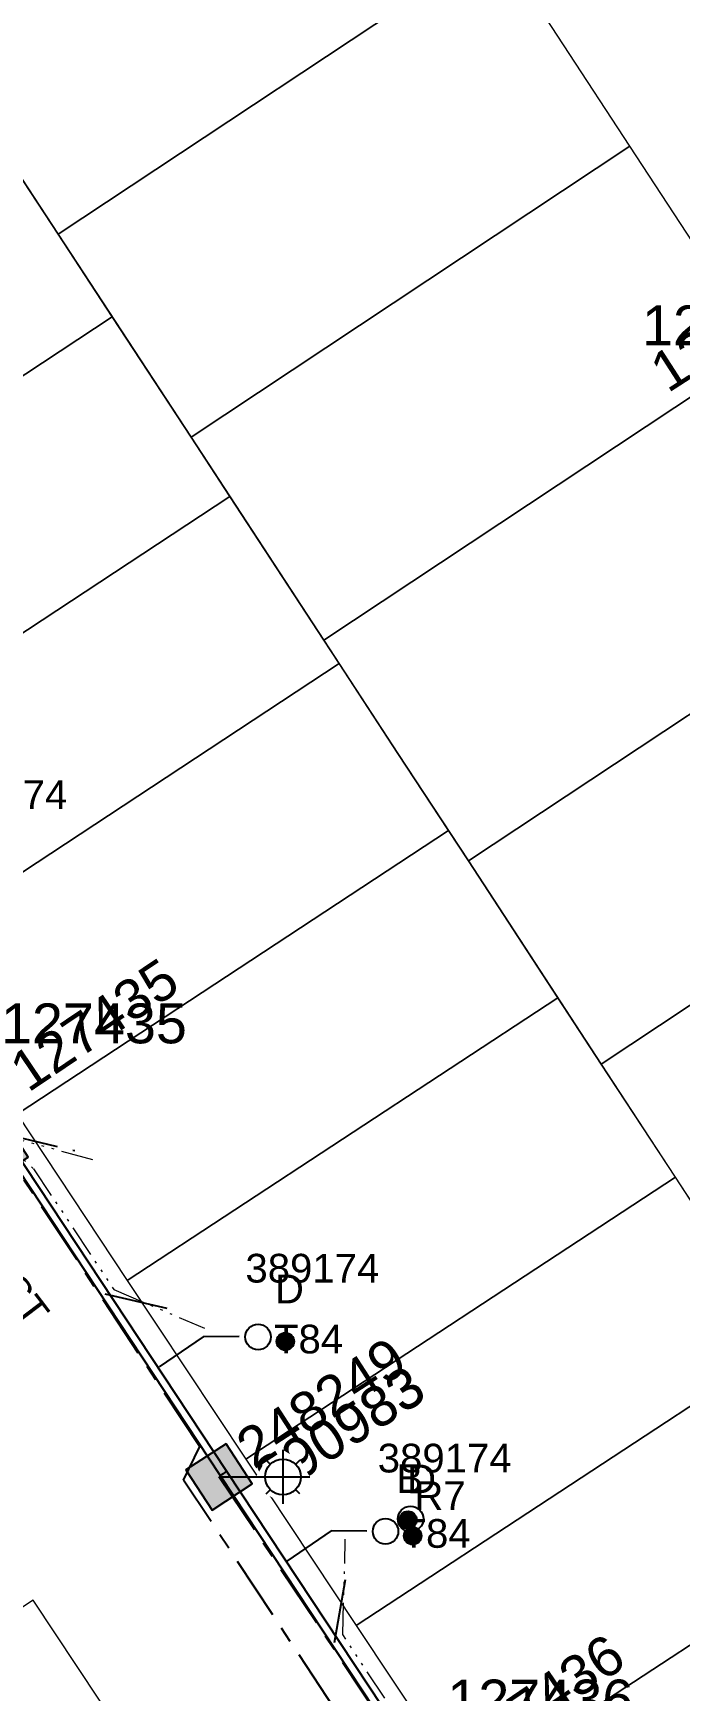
# Model space of a CAD drawing. Header units: metres. Extents: x 302829 to 303440, y 6270651 to 6271380.
# Drawn here: x 303027.2 to 303067.7, y 6270722.2 to 6270826.1 of the extents above; entities that cross this region are included whole.
import ezdxf
from ezdxf.enums import TextEntityAlignment as Align

# ---------------------------------------------------------------- set-up
doc = ezdxf.new("R2010")
doc.units = ezdxf.units.M
doc.linetypes.add('Cable Exist UG', pattern=[7, 4, -1, 1, -1])
doc.linetypes.add('PHANTOM2', pattern=[4.45, 2, -0.5, 0.15, -0.5, 0.15, -0.5, 0.15, -0.5])
doc.layers.get('0').update_dxf_attribs({"color": 6})
for name, color, linetype, lineweight in [('_User Miscellaneous4', 191, 'Continuous', 13), ('_User Miscellaneous5', 151, 'Continuous', 13), ('_User_LV_Exist', 5, 'Continuous', 25), ('_User_SL_Exist', 4, 'Continuous', 25), ('Cadastre Land Parcels_SP_EXT', 96, 'Continuous', 15), ('Cadastre Roads_SP_EXT', 54, 'Continuous', 15), ('Mains_LV_SL_EXT', 135, 'Continuous', 25)]:
    doc.layers.add(name, color=color, linetype=linetype, lineweight=lineweight)
for name, color, linetype in [('Duct_SP_EXT', 40, 'Continuous'), ('Equip_SP_SL_EXT', 7, 'Continuous'), ('SupportsUG_SP_LV_EXT', 7, 'Continuous'), ('SupportsUG_SP_LV_SL_EXT', 7, 'Continuous'), ('Trench_SP_EXT', 7, 'Continuous')]:
    doc.layers.add(name, color=color, linetype=linetype)
doc.styles.add('COLUMN_LABEL', font='arial.ttf', dxfattribs={"height": 2})
doc.styles.add('iecARIAL', font='arial.ttf', dxfattribs={"height": 2})
doc.styles.add('POLE_LABEL', font='arial.ttf', dxfattribs={"height": 2})
doc.styles.add('SL_LABEL', font='arial.ttf', dxfattribs={"height": 2})
doc.styles.get("Standard").update_dxf_attribs({"font": 'arial.ttf'})

# ---------------------------------------------------------------- blocks, each defined once
blk = doc.blocks.new('COLUMN_EXT')
blk.add_hatch(color=256).paths.add_polyline_path([(1.5, -1.5), (1.5, 1.5), (-1.5, 1.5), (-1.5, -1.5)])
blk.add_lwpolyline([(1.5, 1.5), (-1.5, 1.5), (-1.5, -1.5), (1.5, -1.5)], close=True)
at = {"flags": 9}
for tag, p in [('NOTES', (-1.81, 2)), ('STREETNAME', (-1.81, 1.6)), ('LOCATION', (-1.81, 1.4)), ('SUBURB', (-1.81, 1.8)), ('LEGEND', (-1.81, 1.2)), ('USAGE', (-1.81, 1)), ('COLUMN_TYPE', (-1.81, 0.4)), ('OWNED_BY', (-1.81, 0.6)), ('STATE', (-1.81, 0.8))]:
    blk.add_attdef(tag, text='', height=0.2, rotation=180, dxfattribs=at).set_placement(p, align=Align.MIDDLE_LEFT)
at = {"flags": 1}
blk.add_attdef('Z', (-1.81, 2.35), '', height=0.2, rotation=180, dxfattribs=at)
at = {"flags": 9}
for tag, style, p in [('STRUCTURE_PLANT_NUMBER', 'POLE_LABEL', (-1.81, -0.03)), ('STREET_CODE', 'COLUMN_LABEL', (-1.81, 0.2))]:
    blk.add_attdef(tag, text='', height=0.2, rotation=180, dxfattribs=dict(at, style=style)).set_placement(p, align=Align.MIDDLE_LEFT)
at = {"style": 'COLUMN_LABEL', "width": 0.9, "flags": 8}
blk.add_attdef('ASSET_NUM', text='', height=2, rotation=270, dxfattribs=at).set_placement((2, -4), align=Align.MIDDLE_LEFT)
blk = doc.blocks.new('PILLAR_EXT')
blk.add_hatch(color=256).paths.add_polyline_path([(-2.5, 1), (-2.5, -1), (2.5, -1), (2.5, 1)])
for p, q in [((-2.5, 0), (2.5, 0)), ((0, 1), (0, -1))]:
    blk.add_line(p, q)
at = {"ltscale": 10}
blk.add_line((2.5, 0), (-2.5, 0), dxfattribs=at)
blk.add_lwpolyline([(-2.5, -1), (-1.25, -1), (1.25, -1), (2.5, -1), (2.5, 1), (-2.5, 1)], close=True)
at = {"width": 0.9, "flags": 8}
blk.add_attdef('ASSET_NUM', text='', height=2, rotation=90, dxfattribs=at).set_placement((-2, 4), align=Align.MIDDLE_LEFT)
for tag, p, flags in [('OWNED_BY', (0, -0.2), 9), ('STATE', (0, -0.4), 9), ('SUPPORT_TYPE', (0, -0.6), 9), ('USAGE', (0, -0.8), 9), ('LEGEND', (0, -1), 9), ('LOCATION', (0, -1.2), 9), ('STREETNAME', (0, -1.8), 9), ('SUBURB', (0, -2), 1), ('NOTES', (0, -1.4), 9), ('PARENT', (0, -1.6), 9)]:
    blk.add_attdef(tag, p, '', height=0.2, dxfattribs=dict(flags=flags))
blk = doc.blocks.new('DUCT_EXT')
blk.add_circle((0, 0.8), 0.8)
at = {"flags": 1}
blk.add_attdef('Z', (0, 0), '', height=0.2, dxfattribs=at)
at = {"flags": 9}
for tag, p in [('DUCT_CODE', (0, 0)), ('XSECT_TYPE', (0, -0.2)), ('STATE', (0, -0.6)), ('FB_REFERENCE', (0, -0.4)), ('NOTES', (0, -0.8))]:
    blk.add_attdef(tag, text='', height=0.2, dxfattribs=at).set_placement(p, align=Align.MIDDLE_LEFT)
blk = doc.blocks.new('SL_LANTERN_EXT')
at = {"flags": 9}
for tag, p in [('LRATECODE', (-7.4, 0)), ('LOUTREACHVOCAB', (-7.2, 0)), ('LOUTREACH', (-7, 0)), ('LANTNUMBER', (-6.6, 0)), ('LNEW', (-6.4, 0)), ('LMASTVOCAB', (-6.2, 0)), ('LMAST', (-6, 0)), ('LLAMPVOCAB', (-5.8, 0)), ('LLAMP', (-5.6, 0)), ('LEXIST', (-5.4, 0)), ('LCHARGE3PERCENT', (-5.2, 0)), ('LCHARGE3', (-5, 0)), ('LCHARGE2PERCENT', (-4.8, 0)), ('LCHARGE2', (-4.6, 0)), ('LCHARGE1PERCENT', (-4.4, 0)), ('LCHARGE1', (-4.2, 0)), ('LCATEGORY', (-4, 0)), ('LBRACKETVOCAB', (-3.8, 0)), ('LBRACKET', (-3.6, 0)), ('LKINGHEIGHT', (-3.4, 0)), ('CREPLACE', (-3.2, 0)), ('CREMOVE', (-3, 0)), ('CNUMBER', (-2.8, 0)), ('CNEW', (-2.6, 0)), ('CEXIST', (-2.4, 0)), ('USAGE', (-2.2, 0)), ('STATE', (-2, 0)), ('OWNED_BY', (-1.8, 0)), ('ORIENTATION', (-1.6, 0)), ('OPERATING_VOLTAGE', (-1.4, 0)), ('NO_PHASES', (-1.2, 0)), ('LANTERN_TYPE', (-1, 0)), ('LANTERN_PURPOSE', (-0.8, 0)), ('CONTROL_TYPE', (-0.6, 0)), ('CONSTRUCTED_VOLTAGE', (-0.4, 0))]:
    blk.add_attdef(tag, text='', height=0.001, rotation=270, dxfattribs=at).set_placement(p, align=Align.MIDDLE_LEFT)
at = {"style": 'SL_LABEL', "flags": 9}
blk.add_attdef('STREET_CODE', text='', height=0.001, rotation=270, dxfattribs=at).set_placement((0, 0), align=Align.MIDDLE_LEFT)
at = {"flags": 1}
blk.add_attdef('Z', (0, 0), '', height=0.001, rotation=270, dxfattribs=at)
at = {"width": 0.9}
blk.add_attdef('LNUMBER', text='', height=1, dxfattribs=at).set_placement((7, -1), align=Align.MIDDLE_LEFT)
at = {"flags": 9}
for tag, p in [('LREMOVE', (0, -7.6)), ('LREPLACE', (0, -7.8)), ('LTYPE', (0, -8)), ('LTYPEVOCAB', (0, -8.2)), ('LEGEND', (0, -8.4)), ('SUBURB', (0, -8.6)), ('STREETNAME', (0, -8.8)), ('LOCATION', (0, -9)), ('NOTES', (0, -9.2)), ('MAINTAINED_BY', (0, -9.86))]:
    blk.add_attdef(tag, text='', height=0.001, dxfattribs=at).set_placement(p, align=Align.MIDDLE_LEFT)
blk.add_attdef('OPERATED_BY', (0, -9.61), '', height=0.001, dxfattribs=at)
blk.add_wipeout([(5.69, 0), (5.06, -1.06), (4, -1.69), (2.94, -1.06), (2.31, 0), (2.94, 1.06), (4, 1.69), (5.06, 1.06)])
for p, q in [((2.94, 1.06), (3.2, 0.8)), ((4, 1.69), (4, 0)), ((5.06, 1.06), (4.8, 0.8)), ((0, 0), (4, 0)), ((2.94, -1.06), (3.2, -0.8)), ((4, 0), (5.69, 0)), ((4, 0), (4, -1.69)), ((5.06, -1.06), (4.8, -0.8))]:
    blk.add_line(p, q)
blk.add_circle((4, 0), 1.12)
blk = doc.blocks.new('CABLE_LARGE_EXT')
h = blk.add_hatch(color=256)
edge = h.paths.add_edge_path()
edge.add_arc((0, 0.55), 0.55, 0, 360)
blk.add_circle((0, 0.55), 0.55)
at = {"flags": 1}
blk.add_attdef('Z', (0, 0), '', height=0.2, dxfattribs=at)
at = {"flags": 9}
for tag, p in [('COND_CODE', (0, 0)), ('STATE', (0, -0.4)), ('XSECT_SIZE', (0, -0.6)), ('FB_REFERENCE', (0, -0.2)), ('NOTES', (0, -0.8))]:
    blk.add_attdef(tag, text='', height=0.2, dxfattribs=at).set_placement(p, align=Align.MIDDLE_LEFT)

msp = doc.modelspace()

# ---------------------------------------------------------------- linework, layer by layer
at = {"layer": '_User Miscellaneous5', "linetype": 'PHANTOM2'}
for points in [[(303024.66, 6270757.2), (303031.17, 6270755.43)], [(303024.74, 6270757.17), (303027.19, 6270754.92), (303027.19, 6270754.92), (303032.23, 6270747.35), (303037.91, 6270744.93)], [(303052.6, 6270714.74), (303051.67, 6270718.03), (303051.67, 6270718.03), (303046.57, 6270725.73), (303046.73, 6270731.72)]]:
    msp.add_lwpolyline(points, dxfattribs=at)
at = {"layer": 'Cadastre Land Parcels_SP_EXT', "linetype": 'Continuous'}
for points in [[(303056.24, 6270831.71), (303047.44, 6270845.15), (303019.93, 6270826.92), (303028.73, 6270813.49), (303056.24, 6270831.71)], [(303064.56, 6270818.99), (303056.24, 6270831.71), (303028.73, 6270813.49), (303037.06, 6270800.77), (303064.56, 6270818.99)], [(303032.12, 6270808.3), (303028.73, 6270813.49), (303025.27, 6270818.77), (302998.01, 6270800.78), (303004.92, 6270790.36), (303032.12, 6270808.3)], [(303072.89, 6270806.27), (303064.56, 6270818.99), (303037.06, 6270800.77), (303045.38, 6270788.04), (303072.89, 6270806.27)], [(303039.49, 6270797.05), (303037.06, 6270800.77), (303032.12, 6270808.3), (303004.92, 6270790.36), (303012.34, 6270779.17), (303039.49, 6270797.05)], [(303081.95, 6270792.43), (303072.89, 6270806.27), (303045.38, 6270788.04), (303050.03, 6270780.95), (303054.44, 6270774.21), (303081.95, 6270792.43)], [(303046.34, 6270786.58), (303045.38, 6270788.04), (303039.49, 6270797.05), (303012.34, 6270779.17), (303019.25, 6270768.75), (303046.34, 6270786.58)], [(303090.27, 6270779.71), (303081.95, 6270792.43), (303054.44, 6270774.21), (303062.77, 6270761.48), (303090.27, 6270779.71)], [(303053.19, 6270776.11), (303050.03, 6270780.95), (303046.34, 6270786.58), (303019.25, 6270768.75), (303026.16, 6270758.34), (303053.19, 6270776.11)], [(303099.06, 6270766.28), (303090.27, 6270779.71), (303062.77, 6270761.48), (303071.55, 6270748.05), (303099.06, 6270766.28)], [(303060.05, 6270765.64), (303054.44, 6270774.21), (303053.19, 6270776.11), (303026.16, 6270758.34), (303033.07, 6270747.92), (303060.05, 6270765.64)], [(303067.41, 6270754.39), (303062.77, 6270761.48), (303060.05, 6270765.64), (303033.07, 6270747.92), (303040.5, 6270736.73), (303067.41, 6270754.39)], [(303074.26, 6270743.92), (303071.55, 6270748.05), (303067.41, 6270754.39), (303040.5, 6270736.73), (303047.41, 6270726.31), (303074.26, 6270743.92)], [(303081.11, 6270733.45), (303079.88, 6270735.33), (303074.26, 6270743.92), (303047.41, 6270726.31), (303054.32, 6270715.89), (303081.11, 6270733.45)], [(303076.52, 6270715.61), (303087.87, 6270723.11), (303081.11, 6270733.45), (303054.32, 6270715.89), (303061.23, 6270705.48), (303076.52, 6270715.61)], [(303034.08, 6270717.47), (303027.17, 6270727.89), (302999.66, 6270709.66), (303006.57, 6270699.24), (303034.08, 6270717.47)]]:
    msp.add_lwpolyline(points, close=True, dxfattribs=at)
at = {"layer": 'Duct_SP_EXT'}
for points in [[(303040.07, 6270744.4), (303037.83, 6270744.39), (303035.06, 6270742.51)], [(303048.07, 6270732.22), (303045.85, 6270732.23), (303043.06, 6270730.34)]]:
    msp.add_lwpolyline(points, dxfattribs=at)
at = {"layer": 'Trench_SP_EXT', "linetype": 'Cable Exist UG'}
for points in [[(303024.79, 6270757.25), (303029.79, 6270756.06)], [(303031.66, 6270747.09), (303036.22, 6270746.02)], [(303046.05, 6270725.24), (303046.82, 6270729.6)]]:
    msp.add_lwpolyline(points, dxfattribs=at)

# ---------------------------------------------------------------- block references
at = {"layer": '_User_LV_Exist'}
ref = msp.add_blockref('PILLAR_EXT', (303074.55, 6270807.36), dxfattribs=dict(at, rotation=304.4619519678429))
ref.add_attrib('ASSET_NUM', '121488', dxfattribs={"layer": '0', "height": 2.5, "style": 'iecARIAL'}).set_placement((303076.97, 6270807.77), align=Align.MIDDLE_RIGHT)
ref = msp.add_blockref('PILLAR_EXT', (303024.66, 6270757.2), dxfattribs=dict(at, rotation=302.9450687030503))
ref.add_attrib('ASSET_NUM', '127435', dxfattribs={"layer": '0', "height": 2.5, "style": 'iecARIAL'}).set_placement((303025.15, 6270764.03), align=Align.MIDDLE_LEFT)
ref = msp.add_blockref('PILLAR_EXT', (303052.64, 6270714.81), dxfattribs=dict(at, rotation=303.247967361337))
ref.add_attrib('ASSET_NUM', '127436', dxfattribs={"layer": '0', "height": 2.5, "style": 'iecARIAL'}).set_placement((303053.12, 6270721.66), align=Align.MIDDLE_LEFT)
at = {"layer": 'Duct_SP_EXT'}
for name, p in [('DUCT_EXT', (303041.26, 6270743.58)), ('DUCT_EXT', (303049.25, 6270731.4)), ('CABLE_LARGE_EXT', (303050.95, 6270731.37))]:
    msp.add_blockref(name, p, dxfattribs=at)
at = {"layer": 'Duct_SP_EXT', "rotation": 269.7255970349405}
msp.add_blockref('DUCT_EXT', (303050.02, 6270732.98), dxfattribs=at)
at = {"layer": 'SupportsUG_SP_LV_EXT'}
ref = msp.add_blockref('PILLAR_EXT', (303074.55, 6270807.36), dxfattribs=dict(at, rotation=304.4619519678429))
ref.add_attrib('ASSET_NUM', '121488', dxfattribs={"layer": '0', "height": 2.5, "rotation": 32.8103, "style": 'iecARIAL'}).set_placement((303076.05, 6270810.86), align=Align.MIDDLE_RIGHT)
ref = msp.add_blockref('PILLAR_EXT', (303024.66, 6270757.2), dxfattribs=dict(at, rotation=302.9450687030503))
ref.add_attrib('ASSET_NUM', '127435', dxfattribs={"layer": '0', "height": 2.5, "rotation": 33.9777, "style": 'iecARIAL'}).set_placement((303026.16, 6270760.7), align=Align.MIDDLE_LEFT)
ref = msp.add_blockref('PILLAR_EXT', (303052.64, 6270714.81), dxfattribs=dict(at, rotation=303.247967361337))
ref.add_attrib('ASSET_NUM', '127436', dxfattribs={"layer": '0', "height": 2.5, "rotation": 34.3093, "style": 'iecARIAL'}).set_placement((303054.14, 6270718.31), align=Align.MIDDLE_LEFT)
at = {"layer": 'SupportsUG_SP_LV_SL_EXT'}
ref = msp.add_blockref('COLUMN_EXT', (303038.82, 6270735.61), dxfattribs=dict(at, rotation=33.09815945110079))
ref.add_attrib('ASSET_NUM', '890983', dxfattribs={"layer": '0', "height": 2.5, "rotation": 33.4456, "style": 'COLUMN_LABEL'}).set_placement((303040.84, 6270736.3), align=Align.TOP_LEFT)

# ---------------------------------------------------------------- texts
at = {"layer": 'Cadastre Roads_SP_EXT'}
msp.add_text('MULBERRY ST', height=1.8, rotation=307.1855, dxfattribs=at).set_placement((303016.04, 6270759.13))
at = {"layer": 'Duct_SP_EXT'}
for s, p in [('389174', (303020.92, 6270777.47)), ('389174', (303040.47, 6270747.79)), ('D', (303042.32, 6270746.49)), ('389174', (303048.76, 6270735.89)), ('B', (303049.92, 6270734.61)), ('D', (303050.6, 6270734.59)), ('R7', (303051.06, 6270733.54)), ('T84', (303050.25, 6270731.17))]:
    msp.add_text(s, height=1.8, dxfattribs=at).set_placement(p)

# ---------------------------------------------------------------- next in the draw order: block references
at = {"layer": 'Equip_SP_SL_EXT'}
ref = msp.add_blockref('SL_LANTERN_EXT', (303038.82, 6270735.61), dxfattribs=at)
ref.add_attrib('ASSET_NUM', '248249', dxfattribs={"layer": '0', "height": 2.5, "rotation": 32.8541, "style": 'iecARIAL'}).set_placement((303040.32, 6270737.11), align=Align.MIDDLE_LEFT)

# ---------------------------------------------------------------- next in the draw order: linework, layer by layer
at = {"layer": '_User Miscellaneous4'}
for p, q in [((303025.12, 6270757.4), (303039.29, 6270735.97)), ((303024.72, 6270757.14), (303038.89, 6270735.7)), ((303038.89, 6270735.7), (303039.09, 6270735.83)), ((303038.89, 6270735.7), (303039.09, 6270735.83)), ((303038.89, 6270735.7), (303052.68, 6270714.85)), ((303039.29, 6270735.97), (303039.09, 6270735.83)), ((303039.29, 6270735.97), (303039.09, 6270735.83)), ((303039.29, 6270735.97), (303053.08, 6270715.12))]:
    msp.add_line(p, q, dxfattribs=at)
at = {"layer": 'Duct_SP_EXT'}
for p, q in [((303025.12, 6270757.4), (303039.29, 6270735.97)), ((303024.72, 6270757.14), (303038.89, 6270735.7)), ((303038.89, 6270735.7), (303039.09, 6270735.83)), ((303038.89, 6270735.7), (303039.09, 6270735.83)), ((303038.89, 6270735.7), (303052.68, 6270714.85)), ((303039.29, 6270735.97), (303039.09, 6270735.83)), ((303039.29, 6270735.97), (303039.09, 6270735.83)), ((303039.29, 6270735.97), (303053.08, 6270715.12))]:
    msp.add_line(p, q, dxfattribs=at)
at = {"layer": 'Mains_LV_SL_EXT', "linetype": 'Cable Exist UG'}
msp.add_lwpolyline([(303052.68, 6270714.82), (303038.78, 6270735.67)], dxfattribs=at)

# ---------------------------------------------------------------- next in the draw order: block references
at = {"layer": '_User_SL_Exist'}
ref = msp.add_blockref('COLUMN_EXT', (303038.82, 6270735.61), dxfattribs=dict(at, rotation=33.09815945110079))
ref.add_attrib('ASSET_NUM', '890983', dxfattribs={"layer": '0', "height": 2.5, "rotation": 32.8541, "style": 'COLUMN_LABEL'}).set_placement((303040.82, 6270736.36), align=Align.TOP_LEFT)
at = {"layer": 'Duct_SP_EXT'}
msp.add_blockref('CABLE_LARGE_EXT', (303042.97, 6270743.55), dxfattribs=at)
at = {"layer": 'Duct_SP_EXT', "rotation": 269.9756500414379}
msp.add_blockref('CABLE_LARGE_EXT', (303050.11, 6270732.91), dxfattribs=at)

# ---------------------------------------------------------------- next in the draw order: texts
at = {"layer": 'Duct_SP_EXT'}
msp.add_text('T84', height=1.8, dxfattribs=at).set_placement((303042.26, 6270743.35))

# ---------------------------------------------------------------- next in the draw order: block references
at = {"layer": '_User_SL_Exist'}
ref = msp.add_blockref('SL_LANTERN_EXT', (303038.82, 6270735.61), dxfattribs=at)
ref.add_attrib('ASSET_NUM', '248249', dxfattribs={"layer": '0', "height": 2.5, "rotation": 32.8541, "style": 'iecARIAL'}).set_placement((303040.32, 6270737.11), align=Align.MIDDLE_LEFT)

# ---------------------------------------------------------------- next in the draw order: linework, layer by layer
at = {"layer": '_User_LV_Exist', "linetype": 'Cable Exist UG'}
msp.add_lwpolyline([(303052.6, 6270714.74), (303049.9, 6270715.29), (303049.9, 6270715.29), (303036.6, 6270735.41), (303037.61, 6270737.52), (303037.61, 6270737.52), (303024.64, 6270757.17)], dxfattribs=at)

doc.saveas('drawing.dxf')
